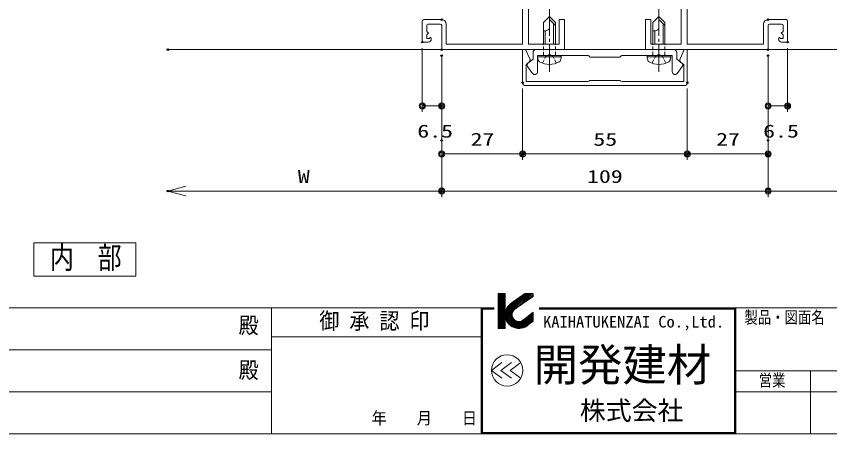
# Model space of a CAD drawing. Units: millimetres on the paper. Extents: x -395 to 395, y -281 to 281.
# Drawn here: x -20 to 251.7, y -281 to -141.7 of the extents above; entities that cross this region are included whole.
import ezdxf
from ezdxf.enums import TextEntityAlignment as Align

# ---------------------------------------------------------------- set-up
doc = ezdxf.new("R2010")
doc.units = ezdxf.units.MM
doc.header["$PDMODE"] = 32
doc.header["$PDSIZE"] = 0.5
doc.linetypes.add('CHAIN2', pattern=[12, 9, -1, 1, -1])
doc.linetypes.add('DASHED1', pattern=[1.8, 1.2, -0.6])
for name, color, linetype, lineweight in [('0-0_USERZ', 3, 'Continuous', 9), ('0-1_F-1', 7, 'Continuous', 9), ('0-2__0-0_', 7, 'Continuous', 9), ('0-3__0-6_TITLE_WAKU', 7, 'Continuous', 9), ('0-7_0', 7, 'Continuous', 9), ('0-9_USER1', 4, 'Continuous', 9), ('0-A_PARTS3', 134, 'Continuous', 9)]:
    doc.layers.add(name, color=color, linetype=linetype, lineweight=lineweight)
doc.layers.add('0-6_KATAZAI', color=7, linetype='Continuous')
doc.layers.add('0-8_Defpoints', color=7, linetype='Continuous')
doc.styles.add('HG丸ｺﾞｼｯｸM-PRO', font='')
doc.styles.add('ＭＳ ゴシック', font='')
doc.styles.get('HG丸ｺﾞｼｯｸM-PRO').set_extended_font_data('HG丸ｺﾞｼｯｸM-PRO')
doc.styles.get('ＭＳ ゴシック').set_extended_font_data('MS Gothic')

# ---------------------------------------------------------------- blocks, each defined once
blk = doc.blocks.new('A$C4D8D1E02')
at = {"layer": '0-2__0-0_', "color": 6}
for p, q in [((3, 6.75), (0, 4.5)), ((5.7, 6.75), (2.7, 4.5)), ((0, 4.5), (3, 2.25)), ((2.7, 4.5), (5.7, 2.25))]:
    blk.add_line(p, q, dxfattribs=at)
blk.add_lwpolyline([(8.4, 6.75), (5.4, 4.5), (8.4, 2.25)], dxfattribs=at)
at = {"layer": '0-2__0-0_', "color": 2}
blk.add_circle((4.5, 4.5), 4.5, dxfattribs=at)
blk = doc.blocks.new('図枠')
at = {"layer": '0-0_USERZ', "color": 5}
for p, q in [((536.219, 46.317), (536.637, 46.735)), ((536.219, 45.793), (537.161, 46.735)), ((536.219, 45.269), (537.685, 46.735)), ((536.219, 44.746), (538.208, 46.735)), ((536.219, 44.222), (538.553, 46.555)), ((536.219, 43.698), (538.553, 46.031)), ((536.219, 43.174), (538.553, 45.507)), ((536.219, 42.65), (538.553, 44.983)), ((536.219, 42.126), (538.553, 44.46)), ((536.219, 41.602), (538.553, 43.936)), ((536.219, 41.079), (538.553, 43.412)), ((536.219, 40.555), (538.553, 42.888)), ((536.219, 40.031), (538.553, 42.364)), ((536.219, 39.507), (538.553, 41.84)), ((536.219, 38.983), (538.553, 41.317)), ((536.219, 38.459), (538.553, 40.793)), ((536.219, 37.936), (538.553, 40.269)), ((536.219, 37.412), (538.553, 39.745)), ((536.219, 36.888), (538.553, 39.221)), ((536.219, 36.364), (538.553, 38.697)), ((536.219, 35.84), (538.553, 38.173)), ((536.219, 35.316), (538.553, 37.65)), ((536.495, 35.068), (538.553, 37.126)), ((537.019, 35.068), (538.553, 36.602)), ((537.543, 35.068), (538.553, 36.078)), ((538.066, 35.068), (538.553, 35.554))]:
    blk.add_line(p, q, dxfattribs=at)
at = {"layer": '0-0_USERZ', "color": 4}
for p, q in [((538.555, 39.747), (545.542, 46.735)), ((538.596, 39.264), (546.066, 46.735)), ((538.614, 40.33), (544.741, 46.457)), ((538.653, 38.797), (546.59, 46.735)), ((542.207, 41.828), (547.114, 46.735)), ((543.964, 43.061), (547.638, 46.735)), ((545.721, 44.294), (547.886, 46.459)), ((538.756, 40.996), (542.984, 45.223)), ((539.117, 41.881), (541.226, 43.99)), ((547.478, 45.528), (547.886, 45.935)), ((538.769, 38.39), (541.165, 40.785)), ((538.891, 37.988), (540.916, 40.013)), ((539.068, 37.641), (540.908, 39.481)), ((539.245, 37.294), (540.997, 39.046)), ((539.466, 36.991), (541.149, 38.674)), ((539.696, 36.697), (541.35, 38.352)), ((539.947, 36.425), (541.594, 38.072)), ((542.373, 35.184), (547.166, 39.976)), ((542.836, 35.122), (547.886, 40.173)), ((543.358, 35.121), (547.886, 39.649)), ((543.922, 35.161), (547.886, 39.125)), ((544.63, 35.345), (547.886, 38.601)), ((544.708, 38.025), (547.886, 40.548)), ((544.708, 38.025), (547.886, 40.548)), ((545.605, 35.796), (547.886, 38.078)), ((540.229, 36.182), (541.88, 37.834)), ((540.511, 35.941), (542.213, 37.642)), ((540.844, 35.75), (542.601, 37.507)), ((541.178, 35.56), (543.054, 37.436)), ((541.552, 35.41), (543.625, 37.484)), ((541.943, 35.278), (544.639, 37.974))]:
    blk.add_line(p, q, dxfattribs=at)
at = {"layer": '0-0_USERZ', "color": 5}
blk.add_lwpolyline([(536.219, 35.068), (538.553, 35.068), (538.553, 46.735), (536.219, 46.735)], close=True, dxfattribs=at)
blk.add_lwpolyline([(536.219, 35.068), (538.553, 35.068), (538.553, 46.735), (536.219, 46.735)], close=True, dxfattribs=at)
at = {"layer": '0-0_USERZ', "color": 4}
for points in [[(540.595, 43.547), (545.137, 46.735), (547.886, 46.735), (547.886, 45.814), (541.913, 41.621)], [(540.595, 43.547), (545.137, 46.735), (547.886, 46.735), (547.886, 45.814), (541.913, 41.621)], [(547.886, 40.548), (547.886, 37.569), (546.278, 36.299)], [(547.886, 40.548), (547.886, 37.569), (546.278, 36.299)]]:
    blk.add_lwpolyline(points, dxfattribs=at)
for radius, start in [(4.618, 123.89516), (4.618, 123.89516), (2.284, 123.40234), (2.284, 123.40234)]:
    blk.add_arc((543.17, 39.714), radius, start, 312.29951, dxfattribs=at)
at = {"layer": '0-1_F-1'}
for p, q in [((534.869, 42), (530.586, 42)), ((530.586, 42), (530.586, 0)), ((530.668, 41.918), (530.668, 0.082)), ((534.869, 41.918), (530.668, 41.918)), ((530.995, 41.592), (530.995, 0.408)), ((534.869, 41.592), (530.995, 41.592)), ((549.892, 42), (615.589, 42)), ((549.892, 41.918), (615.507, 41.918)), ((549.892, 41.755), (615.344, 41.755)), ((549.892, 41.673), (615.262, 41.673)), ((549.892, 41.592), (615.18, 41.592)), ((615.18, 41.592), (615.18, 0.408)), ((615.262, 41.673), (615.262, 0.327)), ((615.344, 41.755), (615.344, 0.245)), ((615.507, 41.918), (615.507, 0.082)), ((615.589, 42), (615.589, 0)), ((615.589, 0), (530.586, 0)), ((615.507, 0.082), (530.668, 0.082)), ((615.425, 0.163), (530.75, 0.163)), ((615.344, 0.245), (530.831, 0.245)), ((615.262, 0.327), (530.913, 0.327)), ((615.18, 0.408), (530.995, 0.408))]:
    blk.add_line(p, q, dxfattribs=at)
blk.add_lwpolyline([(790.6, 0), (0, 0), (0, 562), (790.6, 562)], close=True, dxfattribs=at)
for points in [[(534.869, 41.837), (530.75, 41.837), (530.75, 0.163)], [(534.869, 41.755), (530.831, 41.755), (530.831, 0.245)], [(534.869, 41.673), (530.913, 41.673), (530.913, 0.327)], [(549.892, 41.837), (615.425, 41.837), (615.425, 0.163)]]:
    blk.add_lwpolyline(points, dxfattribs=at)
at = {"layer": '0-3__0-6_TITLE_WAKU'}
for p, q in [((534.869, 42), (0, 42)), ((460.59, 42), (460.59, 0)), ((530.586, 42), (530.586, 0)), ((790.6, 42), (549.892, 42)), ((615.589, 42), (615.589, 0)), ((530.586, 32.28), (460.59, 32.28)), ((460.59, 28), (191.489, 28)), ((790.6, 21), (615.589, 21)), ((640.589, 21), (640.589, 0)), ((460.59, 14), (191.489, 14)), ((615.589, 14), (745.593, 14))]:
    blk.add_line(p, q, dxfattribs=at)
at = {"layer": '0-0_USERZ', "xscale": 1.166667, "yscale": 1.166667}
blk.add_blockref('A$C4D8D1E02', (534, 15.869), dxfattribs=at)
at = {"layer": '0-1_F-1', "color": 4, "style": 'ＭＳ ゴシック', "width": 1.05}
blk.add_text('KAIHATUKENZAI Co.,Ltd.', height=3.848, dxfattribs=at).set_placement((551.24, 34.282), align=Align.BOTTOM_LEFT)
at = {"layer": '0-1_F-1', "style": 'HG丸ｺﾞｼｯｸM-PRO'}
for s, height, p in [('開発建材', 10.87, (548.075, 14.3)), ('株式会社', 6.344, (563.512, 2.665))]:
    blk.add_text(s, height=height, dxfattribs=at).set_placement(p, align=Align.BOTTOM_LEFT)
at = {"layer": '0-3__0-6_TITLE_WAKU', "style": 'ＭＳ ゴシック'}
for s, height, width, p in [('御 承 認 印', 5.459, 0.9, (476.505, 33.282)), ('製品・図面名', 4.091, 0.8, (618.485, 35.549)), ('殿', 5.462, 0.9, (449.573, 31.787)), ('殿', 5.462, 0.9, (449.573, 16.872)), ('営業', 4.091, 0.8, (623.25, 14.539)), ('年\u3000\u3000月\u3000\u3000日', 4.091, 0.9, (494.019, 1.939))]:
    blk.add_text(s, height=height, dxfattribs=dict(at, width=width)).set_placement(p, align=Align.BOTTOM_LEFT)
blk = doc.blocks.new('WAKU-W')
at = {"layer": '0-7_0'}
for p, q in [((4.5, -3.75), (4.5, -3.5)), ((5.069, -3.778), (4.931, -3.922)), ((5.25, -3.7), (6, -3.7)), ((7, -10), (1, -10)), ((1.5, -8.5), (5.5, -8.5)), ((-26, -100), (-25.99, -100)), ((-26, -100), (-25.99, -100))]:
    blk.add_line(p, q, dxfattribs=at)
for points in [[(-26, -100), (-46, -100), (-46, -60), (-49, -60), (-49, -58.2), (-40, -58.2), (-40, -43), (-37.5, -43), (-37.5, -46), (-28.5, -46), (-28.5, -26.998), (-37.5, -26.998), (-37.5, -30), (-40, -30), (-40, -24.498), (-28, -24.498), (-28, -1.8), (-38.2, -1.8), (-38.2, -10), (-40, -10), (-40, 0), (1, 0), (1, -8)], [(-0.5, -8.5), (-0.5, -1.8), (-26, -1.8), (-26, -24.998), (-25.99, -24.998)], [(5.5, -2.5), (7.5, -2.5), (7.5, -9.5)], [(6, -8), (6, -6.1), (5.4, -5.5), (6, -4.9), (6, -3.7)], [(-26, -24.998), (-26, -48), (-25.99, -48)], [(-26, -48), (-26, -100), (-25.99, -100)]]:
    blk.add_lwpolyline(points, dxfattribs=at)
blk.add_lwpolyline([(-28, -98.2), (-28, -48.5), (-38, -48.5), (-38, -60), (-44.2, -60), (-44.2, -98.2)], close=True, dxfattribs=at)
for centre, radius, start, end in [((5.5, -3.5), 1, 90, 180), ((4.75, -3.75), 0.25, 180, 316.39718), ((5.25, -3.95), 0.25, 90, 136.39718), ((1.5, -8), 0.5, 180, 270), ((5.5, -8), 0.5, 270, 0), ((1, -8.5), 1.5, 180, 270), ((7, -9.5), 0.5, 270, 0)]:
    blk.add_arc(centre, radius, start, end, dxfattribs=at)
blk = doc.blocks.new('DOT1')
at = {"layer": '0-7_0'}
blk.add_line((0, 0), (-1, 0), dxfattribs=at)
for radius in [0.5, 0.325]:
    blk.add_circle((0, 0), radius, dxfattribs=at)
blk = doc.blocks.new('NAIBU_W')
at = {"layer": '0-9_USER1'}
blk.add_lwpolyline([(-17.028, -5.6), (17.028, -5.6), (17.028, 5.6), (-17.028, 5.6)], close=True, dxfattribs=at)
at = {"layer": '0-9_USER1', "style": 'ＭＳ ゴシック', "width": 0.8}
blk.add_text('内\u3000部', height=7.309, dxfattribs=at).set_placement((-11.628, -5.206), align=Align.BOTTOM_LEFT)
blk = doc.blocks.new('U40')
at = {"layer": '0-A_PARTS3'}
for p, q in [((-0.5, 4), (-1.553, 3.719)), ((-0.5, 4), (-0.5, -4)), ((-0.5, 4), (0, 3.824)), ((0, 3.824), (0, -3.824)), ((3.75, 2), (11, 2)), ((3.75, 1.4), (10.6, 1.4)), ((10, 2), (12, 0)), ((11, 2), (13, 0)), ((11, -2), (13, 0)), ((3.75, -1.4), (8.2, -1.4)), ((3.75, -2), (11, -2)), ((8.2, -1.4), (8.2, -2)), ((-0.5, -4), (-1.553, -3.719)), ((-0.5, -4), (0, -3.824))]:
    blk.add_line(p, q, dxfattribs=at)
at = {"layer": '0-A_PARTS3', "linetype": 'CHAIN2'}
blk.add_line((-5.5, 0), (15.5, 0), dxfattribs=at)
at = {"layer": '0-A_PARTS3', "linetype": 'DASHED1'}
for p, q in [((0, 2), (3.75, 2)), ((0, -2), (3.75, -2))]:
    blk.add_line(p, q, dxfattribs=at)
for points in [[(-2.579, 2.3), (-0.263, 1.145), (0.346, 0)], [(-2.579, -2.3), (-0.263, -1.145), (0.346, 0)]]:
    blk.add_lwpolyline(points, dxfattribs=at)
at = {"layer": '0-A_PARTS3'}
for centre, radius, start, end in [((3.5, 0), 6.5, 149.41289, 210.58711), ((-1.321, 2.85), 0.9, 104.93766, 149.41289), ((9.532, -1.333), 1.333, 90, 182.86598), ((-1.321, -2.85), 0.9, 210.58711, 255.06234)]:
    blk.add_arc(centre, radius, start, end, dxfattribs=at)
blk = doc.blocks.new('Open30_30')
at = {"layer": '0-7_0'}
for q in [(-3, 0.8038), (-3, 0), (-3, -0.8038)]:
    blk.add_line((0, 0), q, dxfattribs=at)

msp = doc.modelspace()

# ---------------------------------------------------------------- linework, layer by layer
at = {"layer": '0-0_USERZ'}
for p, q in [((122.098, -152.851), (30.632, -152.851)), ((115.598, -152.351), (115.598, -173.655)), ((231.098, -152.851), (322.563, -152.851)), ((237.598, -152.351), (237.598, -173.655)), ((122.098, -154.851), (122.098, -173.655)), ((122.098, -154.851), (122.098, -189.652)), ((122.098, -156.851), (122.098, -202.05)), ((231.098, -154.851), (231.098, -173.655)), ((231.098, -156.851), (231.098, -202.05)), ((231.098, -156.851), (231.098, -189.652)), ((149.098, -165.851), (149.098, -189.652)), ((149.098, -165.851), (149.098, -189.652)), ((204.098, -165.851), (204.098, -189.652)), ((204.098, -165.851), (204.098, -189.652)), ((117.598, -171.655), (120.098, -171.655)), ((233.098, -171.655), (235.598, -171.655)), ((122.098, -185.155), (122.098, -202.05)), ((231.098, -185.155), (231.098, -202.05)), ((124.098, -187.652), (147.098, -187.652)), ((151.098, -187.652), (202.098, -187.652)), ((206.098, -187.652), (229.098, -187.652)), ((120.098, -200.05), (32.632, -200.05)), ((229.098, -200.05), (124.098, -200.05)), ((233.098, -200.05), (320.563, -200.05))]:
    msp.add_line(p, q, dxfattribs=at)
at = {"layer": '0-2__0-0_'}
for p, q in [((199.598, -152.851), (153.598, -152.851)), ((154.098, -154.801), (170.704, -154.801)), ((171.598, -155.351), (181.598, -155.351)), ((181.098, -155.351), (172.098, -155.351)), ((201.978, -157.115), (202.898, -157.851))]:
    msp.add_line(p, q, dxfattribs=at)
for points in [[(151.506, -155.912), (151.506, -155.912), (150.098, -152.851), (149.098, -152.851), (149.098, -163.851)], [(152.598, -153.851), (152.598, -156.051), (150.903, -157.377)], [(154.098, -154.801), (154.098, -160.223), (154.098, -154.801)], [(182.491, -154.801), (199.098, -154.801), (199.098, -160.223)], [(202.292, -157.377), (200.598, -156.051), (200.598, -153.851)], [(204.098, -163.851), (204.098, -152.851), (203.098, -152.851), (201.689, -155.913)], [(170.883, -163.451), (150.298, -163.451), (150.298, -157.851), (151.221, -157.112)], [(150.75, -158.473), (150.75, -158.473), (152.42, -160.769), (152.42, -160.769)], [(202.898, -157.851), (202.898, -163.451), (182.321, -163.451)], [(200.775, -160.769), (200.775, -160.769), (202.445, -158.473), (202.445, -158.473)], [(150.098, -164.851), (176.598, -164.851), (203.098, -164.851)], [(181.598, -163.151), (176.598, -163.151), (171.598, -163.151)]]:
    msp.add_lwpolyline(points, dxfattribs=at)
for centre, radius, start, end in [((153.598, -153.851), 1, 90, 180), ((170.704, -155.801), 1, 26.74368, 90), ((182.491, -155.801), 1, 90, 153.25632), ((199.598, -153.851), 1, 0, 90), ((151.394, -158.004), 0.797, 128.05044, 216.02536), ((150.598, -156.33), 1, 308.53928, 24.70575), ((202.598, -156.33), 1, 155.36507, 231.73394), ((201.801, -158.004), 0.797, 323.97463, 51.94956), ((153.17, -160.223), 0.928, 216.02737, 0), ((200.025, -160.223), 0.928, 180, 323.97262), ((150.098, -163.851), 1, 180, 270), ((170.883, -162.451), 1, 270, 315.573), ((182.312, -162.451), 1, 224.42476, 270.51246), ((203.098, -163.851), 1, 270, 0)]:
    msp.add_arc(centre, radius, start, end, dxfattribs=at)
at = {"layer": '0-8_Defpoints'}
for p in [(122.098, -142.851), (231.098, -142.851), (115.598, -150.351), (237.598, -150.351), (30.632, -152.851), (122.098, -152.851), (122.098, -154.851), (231.098, -152.851), (231.098, -154.851), (149.098, -163.851), (204.098, -163.851), (122.098, -171.655), (237.598, -171.655), (122.098, -183.155), (231.098, -183.155), (149.098, -187.652), (204.098, -187.652), (231.098, -187.652), (30.632, -200.05), (122.098, -200.05)]:
    msp.add_point(p, dxfattribs=at)

# ---------------------------------------------------------------- block references
at = {"layer": '0-0_USERZ'}
msp.add_blockref('図枠', (-395.3, -281), dxfattribs=at)
at = {"layer": '0-0_USERZ', "xscale": 2, "yscale": 2, "rotation": 180}
for name, p in [('DOT1', (115.598, -171.655)), ('DOT1', (231.098, -171.655)), ('DOT1', (122.098, -187.652)), ('DOT1', (149.098, -187.652)), ('DOT1', (204.098, -187.652)), ('Open30_30', (30.632, -200.05)), ('DOT1', (122.098, -200.05)), ('DOT1', (231.098, -200.05))]:
    msp.add_blockref(name, p, dxfattribs=at)
at = {"layer": '0-0_USERZ', "xscale": 2, "yscale": 2}
for p in [(122.098, -171.655), (237.598, -171.655), (149.098, -187.652), (204.098, -187.652), (231.098, -187.652), (122.098, -200.05), (231.098, -200.05)]:
    msp.add_blockref('DOT1', p, dxfattribs=at)
at = {"layer": '0-6_KATAZAI', "rotation": 180}
msp.add_blockref('WAKU-W', (123.098, -152.851), dxfattribs=at)
at = {"layer": '0-6_KATAZAI', "xscale": -1, "rotation": 180}
msp.add_blockref('WAKU-W', (230.098, -152.851), dxfattribs=at)
at = {"layer": '0-9_USER1'}
msp.add_blockref('NAIBU_W', (2.9, -222.888), dxfattribs=at)
at = {"layer": '0-A_PARTS3', "xscale": -1, "rotation": 270}
for p in [(158.063, -154.801), (194.628, -154.801)]:
    msp.add_blockref('U40', p, dxfattribs=at)

# ---------------------------------------------------------------- texts
at = {"layer": '0-0_USERZ', "style": 'ＭＳ ゴシック', "width": 1.35}
for s, p in [('6.5', (113.93, -183.503)), ('6.5', (229.43, -183.503)), ('27', (131.74, -186.235)), ('55', (172.74, -186.235)), ('27', (213.74, -186.235)), ('W', (74.051, -198.632)), ('109', (170.619, -198.632))]:
    msp.add_text(s, height=4.333, dxfattribs=at).set_placement(p, align=Align.BOTTOM_LEFT)

doc.saveas('drawing.dxf')
